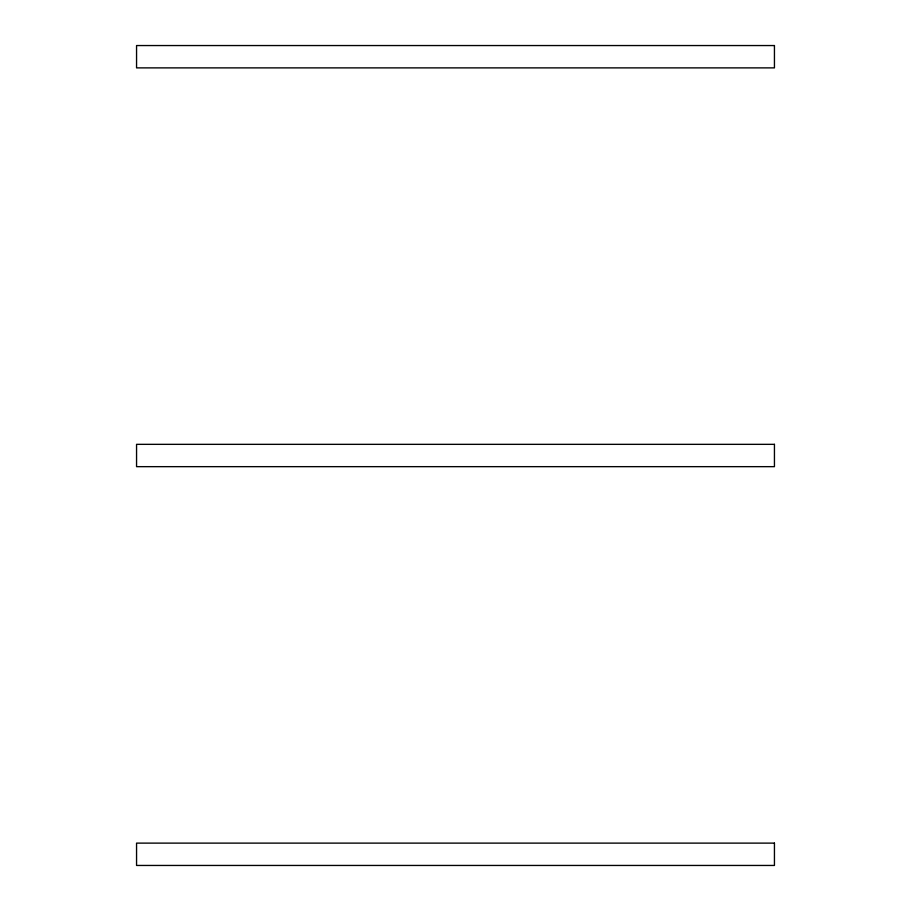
<?xml version="1.0" encoding="UTF-8"?>
<svg xmlns="http://www.w3.org/2000/svg" width="911" height="911" viewBox="0 0 911 911"><rect width="100%" height="100%" fill="white"/><g stroke="black" fill="none" stroke-linecap="round" stroke-linejoin="round"><path stroke-width="1.37" d="M774.441 45.55L136.559 45.55L136.559 67.881L774.441 67.881L774.441 45.55M774.441 444.34L136.559 444.34L136.559 466.66L774.441 466.66L774.441 444.34M774.441 843.119L136.559 843.119L136.559 865.45L774.441 865.45L774.441 843.119"/></g></svg>
